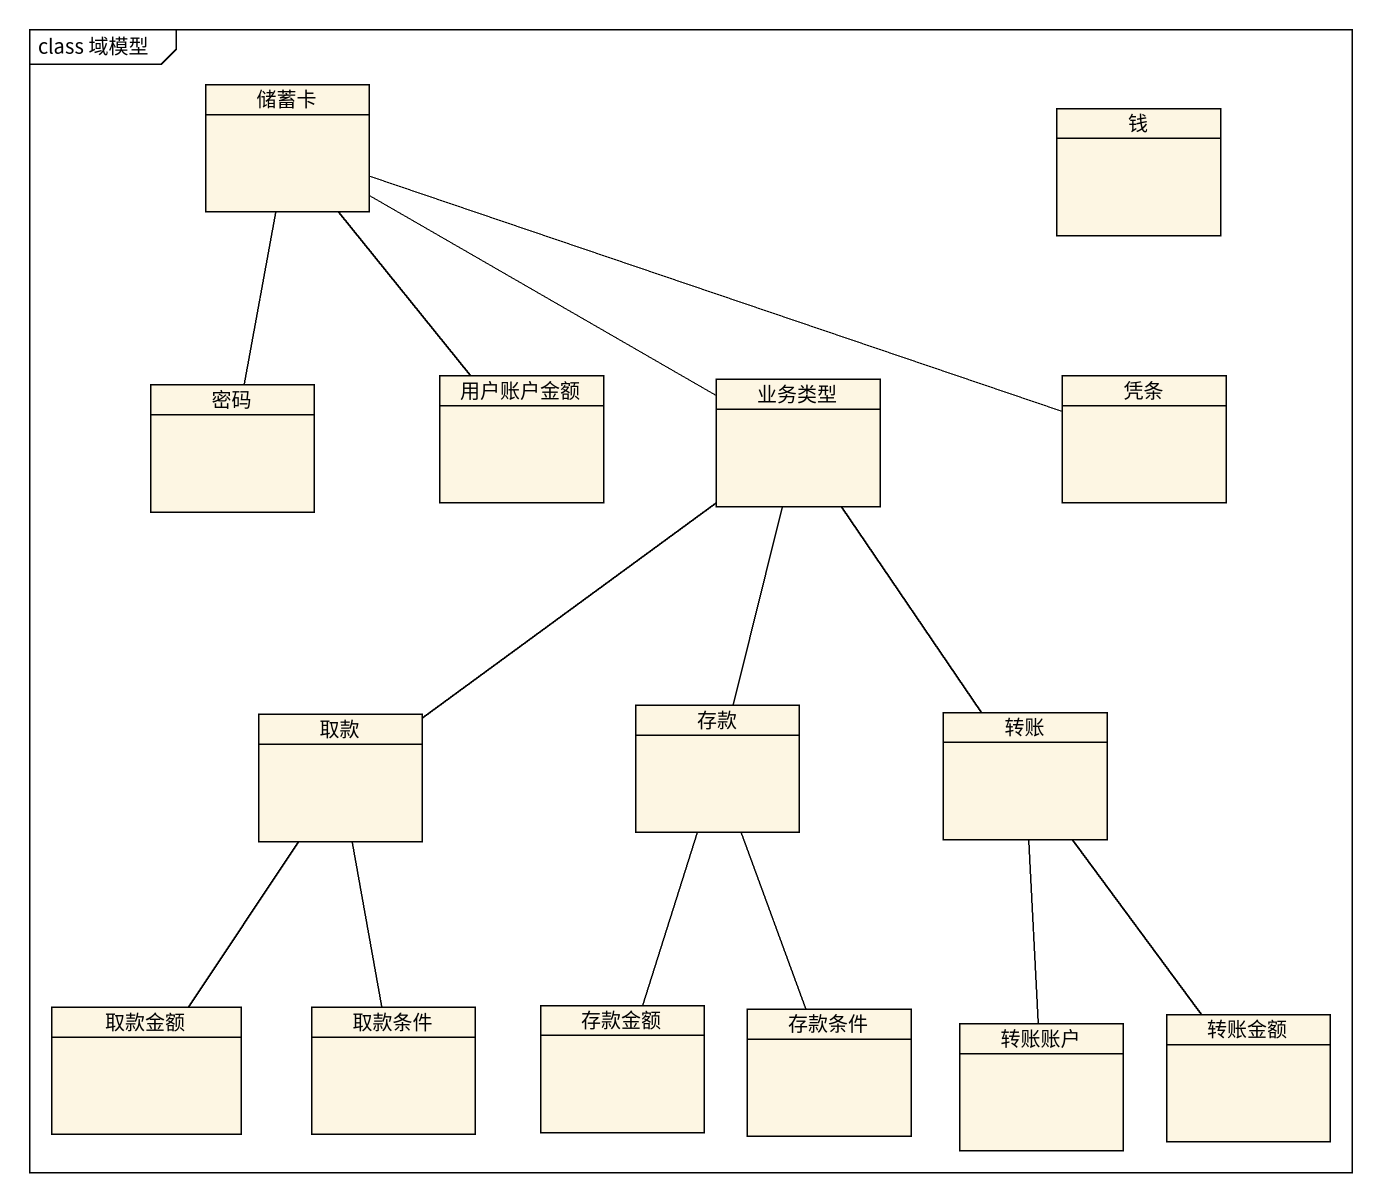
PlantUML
@startuml
mainframe class 域模型
hide circle
hide empty members
class 储蓄卡
class 钱
class 用户账户金额
class 凭条
class 密码
class 业务类型
class 存款
class 取款
class 转账
class 取款金额
class 取款条件
class 存款金额
class 存款条件
class 转账账户
class 转账金额
储蓄卡 -- 用户账户金额
储蓄卡 -right- 凭条
储蓄卡 -- 密码
储蓄卡 -right- 业务类型
存款 -up- 业务类型
取款 -up- 业务类型
转账 -up- 业务类型
取款金额 -up- 取款
取款条件 -up- 取款
存款金额 -up- 存款
存款条件 -up- 存款
转账账户 -up- 转账
转账金额 -up- 转账
@enduml
